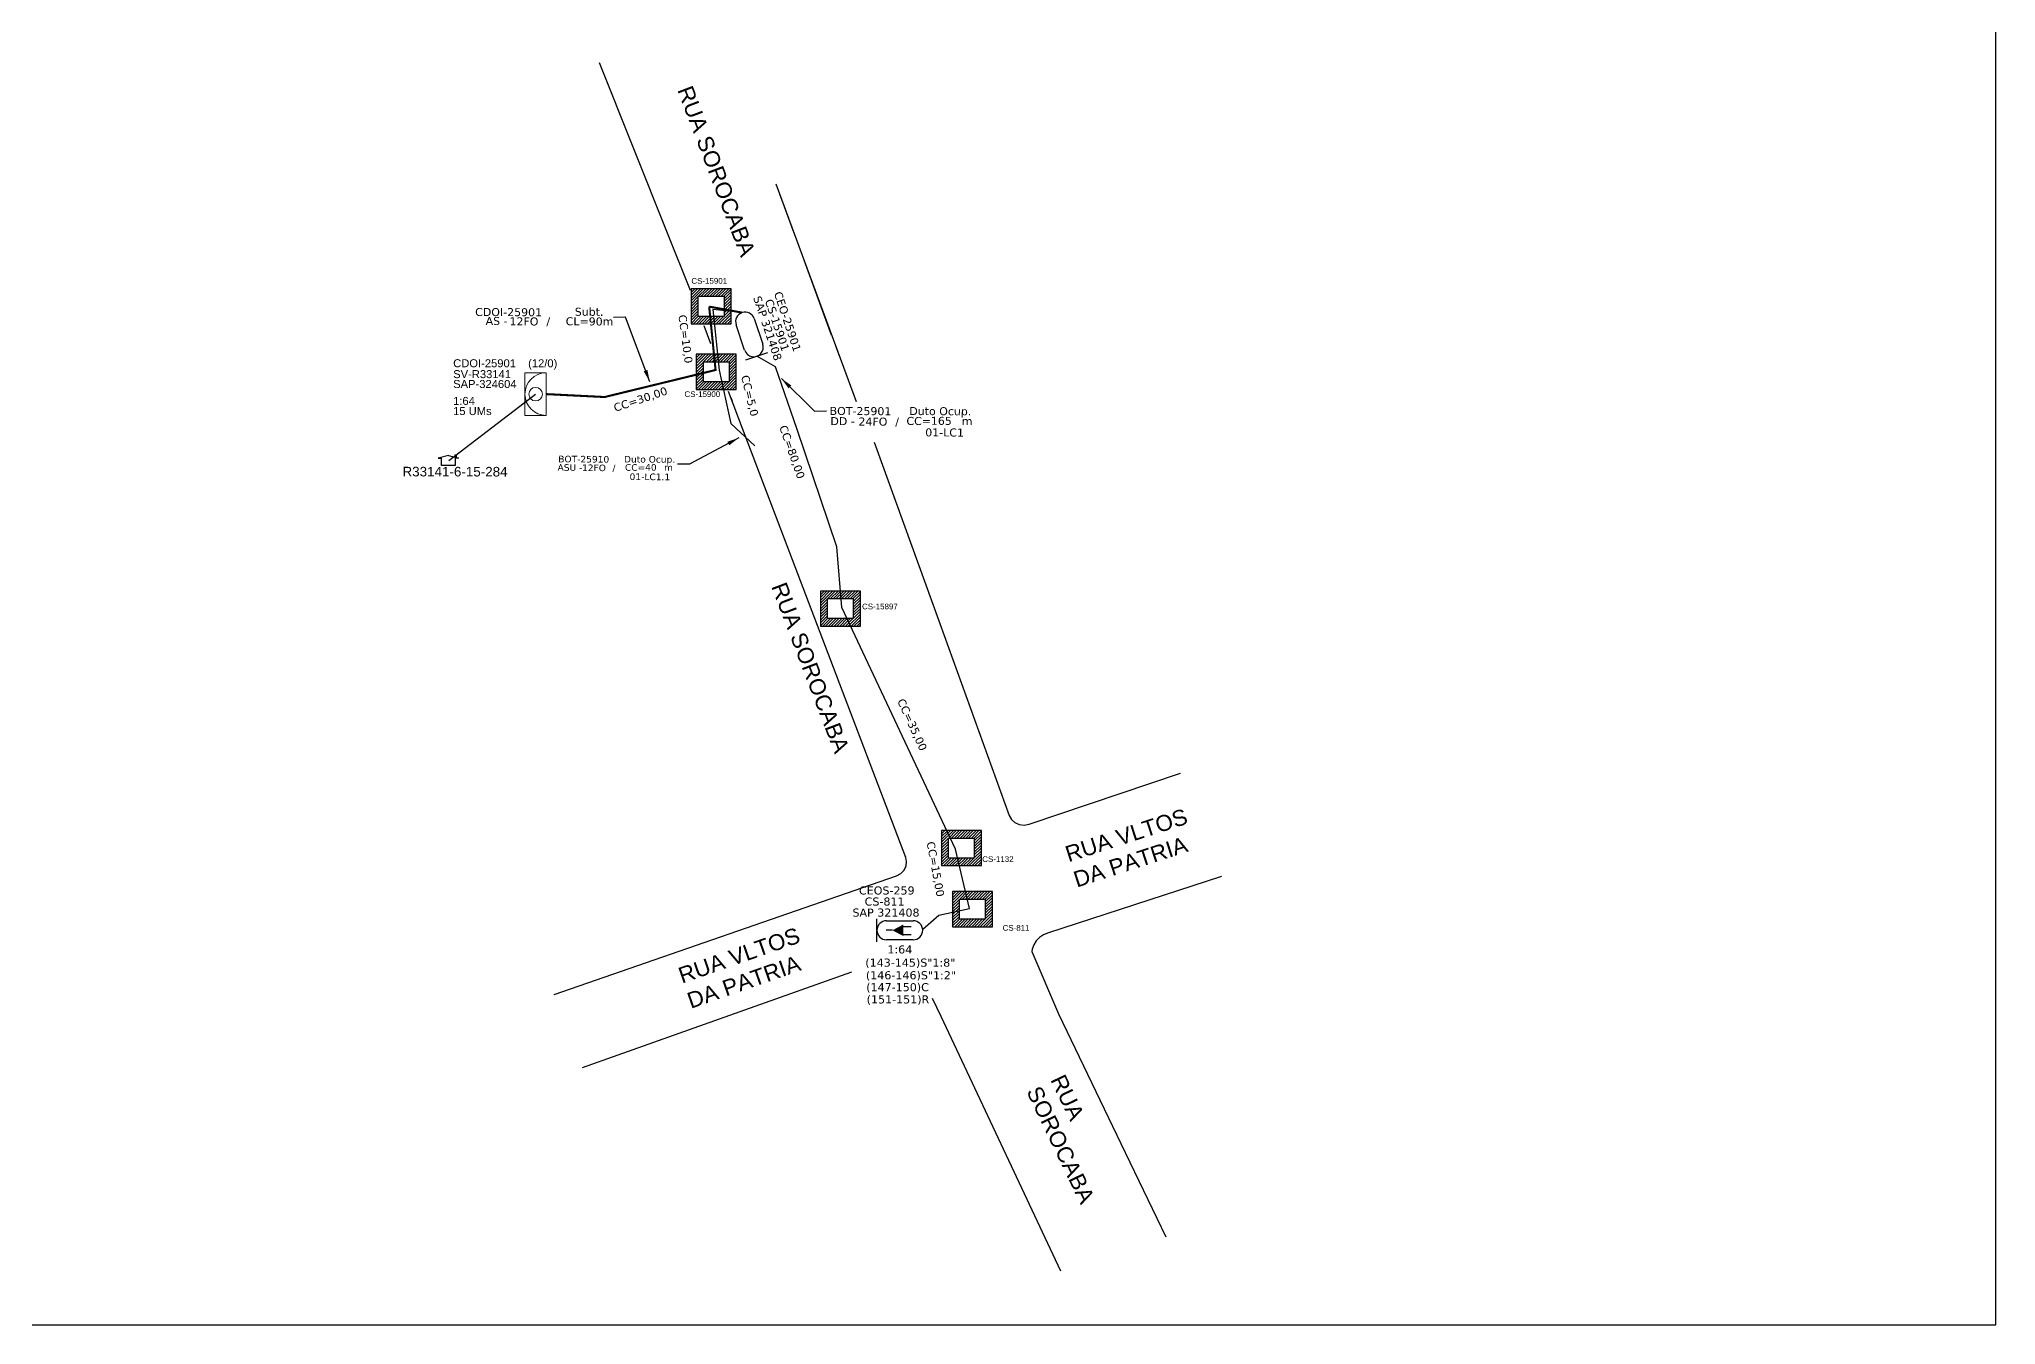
# Model space of a CAD drawing. Extents: x -4 to 837, y 1 to 595.
# Drawn here: x 348.1 to 837.2, y 1.3 to 322.8 of the extents above; entities that cross this region are included whole.
import ezdxf
from ezdxf.enums import TextEntityAlignment as Align

# ---------------------------------------------------------------- set-up
doc = ezdxf.new("R2010")
doc.units = 0
for name, color, linetype in [('10.0-Cartográfico', 4, 'Continuous'), ('10.1-Caixas Subterrâneas', 5, 'Continuous'), ('20.4-CEOS', 1, 'Continuous'), ('20.5-CEO', 1, 'Continuous'), ('CAP a instalar', 1, 'Continuous'), ('celulas gpon', 7, 'Continuous'), ('label_cabos', 7, 'Continuous'), ('Legenda', 1, 'Continuous'), ('QUADRA', 7, 'Continuous'), ('surveys', 7, 'Continuous'), ('surveys legendas', 7, 'Continuous')]:
    doc.layers.add(name, color=color, linetype=linetype)
for name, color, linetype, lineweight in [("20.0-LEGENDA DOS CDO'S", 1, 'Continuous', 0), ('20.1-CDO_INTERIOR', 1, 'Continuous', 0), ('Segmento Logradouro Texto', 251, 'Continuous', 0)]:
    doc.layers.add(name, color=color, linetype=linetype, lineweight=lineweight)
doc.layers.add('DROP DE CLIENTE', color=140, linetype='Continuous', plot=False)
doc.layers.add('EXTRA', color=50, linetype='Continuous', plot=False)
doc.styles.add('ARIAL', font='arial.ttf')
doc.styles.add('DIGICADE', font='arial.ttf')
doc.styles.add('siredit', font='verdana.ttf')
doc.linetypes.add('FENCELINE1', pattern='A,0.25,-0.1,[133,ltypeshp.shx,S=0.1,R=0,X=-0.1,Y=0],-0.1,1', length=1.45)
doc.dimstyles.new('CC', dxfattribs={"dimtxt": 0.8, "dimasz": 2, "dimexe": 0.18, "dimexo": 0.0625, "dimgap": 0.09, "dimtad": 0, "dimdec": 0, "dimrnd": 1, "dimzin": 0, "dimdsep": 46, "dimtxsty": 'siredit', "dimblk": 'NONE', "dimcen": 0, "dimse1": 1, "dimse2": 1, "dimsd1": 1, "dimsd2": 1, "dimclrt": 7, "dimadec": 0, "dimazin": 0, "dimtfac": 1, "dimtdec": 0, "dimtofl": 0, "dimtmove": 0, "dimatfit": 3, "dimfxl": 0, "dimtolj": 1, "dimtzin": 0, "dimarcsym": 0})

# ---------------------------------------------------------------- blocks, each defined once
blk = doc.blocks.new('SURVEY_SURVEY')
for p, q in [((0, 0.0000127), (-0.0000126, 0.000009)), ((-0.0000126, 0.000009), (-0.0000086, 0.000009)), ((-0.0000086, 0), (-0.0000086, 0.000009)), ((0.0000086, 0), (-0.0000086, 0)), ((0, 0.0000127), (0.0000126, 0.000009)), ((0.0000084, 0.0000132), (0.0000098, 0.0000132)), ((0.0000084, 0.0000103), (0.0000084, 0.0000132)), ((0.0000126, 0.000009), (0.0000086, 0.000009)), ((0.0000086, 0.000009), (0.0000086, 0)), ((0.0000098, 0.0000132), (0.0000098, 0.0000099))]:
    blk.add_line(p, q)
blk = doc.blocks.new('*U109')
at = {"layer": '20.4-CEOS', "color": 7, "style": 'siredit'}
for tag, p in [('FIBRAS_SPLITTER', (0, 0)), ('FIBRAS_TOP_C', (0, -4.13)), ('RESERVA_FINAIS', (0, -5.46))]:
    blk.add_attdef(tag, p, '', height=1.01, dxfattribs=at)
for tag, p, flags in [('ID_ATIVIDADE', (0, -6.77), 3), ('FATOR', (0, -8.09), 1), ('QTDE', (0, -9.4), 1), ('FID', (0, -10.71), 1)]:
    blk.add_attdef(tag, p, '', height=1.01, dxfattribs=dict(at, flags=flags))
blk = doc.blocks.new('*U110')
at = {"layer": '20.4-CEOS', "color": 7, "style": 'siredit'}
blk.add_attdef('FIBRAS_SPLITTER', (0, 0), '', height=1.01, dxfattribs=at)
for tag, p, flags in [('ID_ATIVIDADE', (0, -1.48), 3), ('FATOR', (0, -2.79), 1), ('QTDE', (0, -4.11), 1), ('FID', (0, -5.42), 1)]:
    blk.add_attdef(tag, p, '', height=1.01, dxfattribs=dict(at, flags=flags))
blk = doc.blocks.new('LEGENDA DOS CABOS')
at = {"layer": 'EXTRA', "color": 0, "style": 'siredit'}
for tag, p in [('ID', (4.6, 0.97)), ('XX', (9.03, 0.97))]:
    blk.add_attdef(tag, text='', height=0.48, rotation=359.69, dxfattribs=at).set_placement(p, align=Align.MIDDLE_CENTER)
at = {"layer": 'Legenda', "color": 0, "style": 'siredit'}
for tag, p in [('TIPO_CABO', (1.31, 0)), ('CABO', (4.69, -0.05)), ('/', (6.81, -0.05)), ('METROS', (10.03, -0.05))]:
    blk.add_attdef(tag, text='', height=0.8, rotation=359.69, dxfattribs=at).set_placement(p, align=Align.MIDDLE_CENTER)
blk = doc.blocks.new('Inst CB DT OCUP CFOA-SM-DD-G-24')
at = {"layer": 'label_cabos', "color": 0, "style": 'siredit'}
for tag, flags, p in [('ID_ATIVIDADE', 3, (1.31, 2.67)), ('FATOR', 1, (11.56, 2.55))]:
    blk.add_attdef(tag, text='', height=1, rotation=359.69, dxfattribs=dict(at, flags=flags)).set_placement(p, align=Align.MIDDLE_CENTER)
for tag, p in [('TIPO_CABO', (1.11, 0)), ('DESTINO_CABO', (3.13, 1.26)), ('CABO', (4.69, -0.05)), ('/', (7.71, -0.05)), ('LANCE', (10.41, 0.02)), ('TIPO_CABO', (13.11, 1.24)), ('UND', (16.46, 0)), ('FID', (13.65, -1.41))]:
    blk.add_attdef(tag, text='', height=1, rotation=359.69, dxfattribs=at).set_placement(p, align=Align.MIDDLE_CENTER)
blk.add_attdef('QTDE', (11.93, -0.45), '', height=1, rotation=359.69, dxfattribs=at)
blk = doc.blocks.new('_None')
blk = doc.blocks.new('Inst CB DT OCUP CFOA-SM-ASU-120-S-12')
at = {"layer": 'label_cabos', "color": 0, "style": 'siredit'}
for tag, flags, p in [('ID_ATIVIDADE', 3, (1.31, 2.67)), ('FATOR', 1, (11.56, 2.55))]:
    blk.add_attdef(tag, text='', height=1, rotation=359.69, dxfattribs=dict(at, flags=flags)).set_placement(p, align=Align.MIDDLE_CENTER)
for tag, p in [('TIPO_CABO', (1.26, 0)), ('DESTINO_CABO', (3.13, 1.26)), ('CABO', (4.69, -0.05)), ('/', (7.71, -0.05)), ('LANCE', (10.91, 0)), ('TIPO_CABO', (13.11, 1.24)), ('UND', (15.96, 0)), ('FID', (13.15, -1.41))]:
    blk.add_attdef(tag, text='', height=1, rotation=359.69, dxfattribs=at).set_placement(p, align=Align.MIDDLE_CENTER)
blk.add_attdef('QTDE', (12.43, -0.47), '', height=1, rotation=359.69, dxfattribs=at)
blk = doc.blocks.new('*X98')
at = {"color": 0, "linetype": 'Continuous'}
for p, q in [((-1.25, 0.34099), (-0.49099, 1.1)), ((-1.25, 0.517767), (-0.667767, 1.1)), ((-1.25, 0.694544), (-0.844544, 1.1)), ((-1.25, 0.87132), (-1.02132, 1.1)), ((-1.25, 1.048097), (-1.198097, 1.1)), ((-1.25, 0.164214), (-0.8035, 0.610714)), ((-1.25, -0.012563), (-0.8035, 0.433937)), ((-1.25, -0.18934), (-0.8035, 0.25716)), ((-1.25, -0.366117), (-0.8035, 0.080383)), ((-0.789214, 0.625), (-0.314214, 1.1)), ((-0.612437, 0.625), (-0.137437, 1.1)), ((-0.43566, 0.625), (0.03934, 1.1)), ((-0.258883, 0.625), (0.216117, 1.1)), ((-0.082107, 0.625), (0.392893, 1.1)), ((0.09467, 0.625), (0.56967, 1.1)), ((0.271447, 0.625), (0.746447, 1.1)), ((0.448223, 0.625), (0.923223, 1.1)), ((0.625, 0.625), (1.1, 1.1)), ((0.801777, 0.625), (1.25, 1.073223)), ((0.8035, 0.449947), (1.25, 0.896447)), ((0.8035, 0.27317), (1.25, 0.71967)), ((0.8035, 0.096393), (1.25, 0.542893)), ((0.8035, -0.080383), (1.25, 0.366117)), ((0.8035, -0.25716), (1.25, 0.18934)), ((0.8035, -0.433937), (1.25, 0.012563)), ((-1.25, -0.542893), (-0.8035, -0.096393)), ((-1.25, -0.71967), (-0.8035, -0.27317)), ((-1.25, -0.896447), (-0.8035, -0.449947)), ((-1.25, -1.073223), (-0.801777, -0.625)), ((-1.1, -1.1), (-0.625, -0.625)), ((-0.923223, -1.1), (-0.448223, -0.625)), ((-0.746447, -1.1), (-0.271447, -0.625)), ((-0.56967, -1.1), (-0.09467, -0.625)), ((-0.392893, -1.1), (0.082107, -0.625)), ((-0.216117, -1.1), (0.258883, -0.625)), ((-0.03934, -1.1), (0.43566, -0.625)), ((0.137437, -1.1), (0.612437, -0.625)), ((0.314214, -1.1), (0.789214, -0.625)), ((0.49099, -1.1), (1.25, -0.34099)), ((0.667767, -1.1), (1.25, -0.517767)), ((0.8035, -0.610714), (1.25, -0.164214)), ((0.844544, -1.1), (1.25, -0.694544)), ((1.02132, -1.1), (1.25, -0.87132)), ((1.198097, -1.1), (1.25, -1.048097))]:
    blk.add_line(p, q, dxfattribs=at)

msp = doc.modelspace()

# ---------------------------------------------------------------- linework, layer by layer
for p, q in [((837.17, 1.26), (837.17, 595.26)), ((-3.83, 1.26), (837.17, 1.26))]:
    msp.add_line(p, q)
at = {"layer": '10.0-Cartográfico'}
for points in [[(505.15, 274.29), (488.19, 316.9)], [(532.23, 286.6), (552.3, 232.21)], [(510.87, 259.93), (505.15, 274.29)], [(516.01, 246.65), (514.33, 251.16)], [(524.12, 224.8), (520.42, 234.71)], [(521.38, 232.17), (521.03, 233.13)], [(476.85, 83.92), (562.38, 113.61), (563.43, 114.16), (564.26, 115), (564.77, 116.04), (564.91, 117.16), (564.7, 118.15), (523.89, 225.43)], [(556.83, 222.05), (573.19, 176.66)], [(573.19, 176.66), (590.51, 128.66), (591.09, 127.67), (591.98, 126.89), (593.08, 126.41), (594.29, 126.27), (595.51, 126.5), (633.34, 139.26)], [(643.61, 113.41), (600.1, 99.23), (599.11, 98.82), (598.12, 98.14), (597.31, 97.3), (596.7, 96.32), (596.31, 95.25), (596.25, 94.68)], [(596.25, 94.68), (602.85, 79.08)], [(551.16, 89.48), (483.78, 65.51)], [(573.54, 78.35), (571.41, 82.88)], [(603.48, 14.66), (573.54, 78.35)]]:
    msp.add_lwpolyline(points, dxfattribs=at)
at = {"layer": '10.1-Caixas Subterrâneas', "color": 30}
for p, q in [((511.05, 260.41), (511.05, 251.6)), ((521.05, 260.41), (511.05, 260.41)), ((521.05, 251.6), (521.05, 260.41)), ((512.84, 253.5), (512.84, 258.51)), ((512.84, 258.51), (519.27, 258.51)), ((519.27, 258.51), (519.27, 253.5)), ((511.05, 251.6), (521.05, 251.6)), ((519.27, 253.5), (512.84, 253.5)), ((512.32, 244.02), (512.32, 235.22)), ((522.33, 244.02), (512.32, 244.02)), ((514.11, 237.12), (514.11, 242.12)), ((514.11, 242.12), (520.54, 242.12)), ((520.54, 242.12), (520.54, 237.12)), ((522.33, 235.22), (522.33, 244.02)), ((512.32, 235.22), (522.33, 235.22)), ((520.54, 237.12), (514.11, 237.12)), ((543.35, 184.8), (543.35, 175.99)), ((553.35, 184.8), (543.35, 184.8)), ((545.13, 177.9), (545.13, 182.9)), ((545.13, 182.9), (551.57, 182.9)), ((551.57, 182.9), (551.57, 177.9)), ((553.35, 175.99), (553.35, 184.8)), ((551.57, 177.9), (545.13, 177.9)), ((543.35, 175.99), (553.35, 175.99)), ((573.59, 124.93), (573.59, 116.12)), ((583.6, 124.93), (573.59, 124.93)), ((575.38, 118.02), (575.38, 123.03)), ((575.38, 123.03), (581.81, 123.03)), ((581.81, 123.03), (581.81, 118.02)), ((583.6, 116.12), (583.6, 124.93)), ((581.81, 118.02), (575.38, 118.02)), ((573.59, 116.12), (583.6, 116.12)), ((576.34, 109.64), (576.34, 100.84)), ((586.34, 109.64), (576.34, 109.64)), ((578.12, 102.74), (578.12, 107.74)), ((578.12, 107.74), (584.55, 107.74)), ((584.55, 107.74), (584.55, 102.74)), ((586.34, 100.84), (586.34, 109.64)), ((584.55, 102.74), (578.12, 102.74)), ((576.34, 100.84), (586.34, 100.84))]:
    msp.add_line(p, q, dxfattribs=at)
at = {"layer": '20.1-CDO_INTERIOR', "color": 1, "lineweight": 18}
msp.add_lwpolyline([(469.52, 228.73), (469.52, 239.36), (474.83, 239.36), (474.84, 228.73)], close=True, dxfattribs=at)
msp.add_circle((472.18, 234.04), 1.7, dxfattribs=at)
msp.add_arc((474.83, 234.05), 5.31, 90.0276, 270.0276, dxfattribs=at)
at = {"layer": '20.4-CEOS', "color": 7}
for p, q in [((559.88, 102.33), (566.56, 102.33)), ((566.56, 97.56), (559.88, 97.56))]:
    msp.add_line(p, q, dxfattribs=at)
for points in [[(557.49, 97.07), (557.49, 102.82)], [(561.37, 99.95), (559.77, 99.95)], [(564.01, 100.89), (566.04, 100.89)], [(564.01, 98.91), (566.04, 98.91)]]:
    msp.add_lwpolyline(points, dxfattribs=at)
msp.add_lwpolyline([(561.37, 99.95, 0, 2.94, 0), (564.13, 99.95, 2.94, 2.94, 0)], format="xyseb", dxfattribs=at)
for centre, start, end in [((559.88, 99.95), 90, 270), ((566.56, 99.95), 270, 90)]:
    msp.add_arc(centre, 2.38, start, end, dxfattribs=at)
at = {"layer": '20.5-CEO', "color": 5}
for p, q in [((524.43, 245.03), (522.29, 251.4)), ((526.83, 252.92), (528.97, 246.55))]:
    msp.add_line(p, q, dxfattribs=at)
msp.add_lwpolyline([(524.72, 242.61), (530.19, 244.44)], dxfattribs=at)
for centre, start, end in [((524.56, 252.16), 18.5579, 198.5579), ((526.7, 245.79), 198.5579, 18.5579)]:
    msp.add_arc(centre, 2.39, start, end, dxfattribs=at)
at = {"layer": 'CAP a instalar', "color": 7, "linetype": 'FENCELINE1', "ltscale": 50}
for p, q in [((523.8, 254.43), (516.51, 255.18)), ((516.51, 255.18), (518.07, 240.06)), ((518.07, 240.06), (520.95, 226.71)), ((520.95, 226.71), (526.94, 221.1))]:
    msp.add_line(p, q, dxfattribs=at)
at = {"layer": 'CAP a instalar', "color": 7, "ltscale": 50}
for p, q in [((532.17, 240.84), (527.46, 243.52)), ((537.52, 225.24), (532.17, 240.84)), ((547.45, 195.82), (537.52, 225.24)), ((548.76, 180.69), (547.45, 195.82)), ((577.12, 120.28), (548.76, 180.69)), ((580.6, 105.37), (577.12, 120.28)), ((568.93, 100.19), (572.96, 103.76)), ((572.96, 103.76), (580.6, 105.37))]:
    msp.add_line(p, q, dxfattribs=at)
at = {"layer": 'CAP a instalar', "color": 1, "linetype": 'FENCELINE1', "ltscale": 5, "const_width": 0.513}
for points in [[(474.83, 234.05), (489.43, 233.32), (517.16, 240.08), (515.56, 255.93)], [(523.8, 254.43), (515.56, 255.93)]]:
    msp.add_lwpolyline(points, dxfattribs=at)
at = {"layer": 'DROP DE CLIENTE'}
msp.add_lwpolyline([(450.53, 217.47), (472.18, 234.04)], dxfattribs=at)
at = {"layer": 'QUADRA'}
for points in [[(532.23, 286.6), (536.74, 274.39)], [(539.22, 267.67), (546.06, 248.87)], [(547.32, 245.72), (548.16, 243.45)], [(602.85, 79.08), (618.47, 46.59), (629.7, 23.31)]]:
    msp.add_lwpolyline(points, dxfattribs=at)

# ---------------------------------------------------------------- block references
at = {"color": 0, "lineweight": 0}
ref = msp.add_blockref('Inst CB DT OCUP CFOA-SM-DD-G-24', (547.12, 227.29), dxfattribs=dict(at, xscale=2, yscale=2, zscale=2))
ref.add_attrib('DESTINO_CABO', 'BOT-25901', dxfattribs={"layer": 'label_cabos', "color": 0, "height": 2, "rotation": 359.69, "style": 'siredit'}).set_placement((553.38, 229.81), align=Align.MIDDLE_CENTER)
ref.add_attrib('TIPO_CABO', 'Duto Ocup.', dxfattribs={"layer": 'label_cabos', "color": 0, "height": 2, "rotation": 359.69, "style": 'siredit'}).set_placement((573.33, 229.78), align=Align.MIDDLE_CENTER)
ref.add_attrib('/', '/', dxfattribs={"layer": 'label_cabos', "color": 0, "height": 2, "rotation": 359.69, "style": 'siredit'}).set_placement((562.54, 227.18), align=Align.MIDDLE_CENTER)
ref.add_attrib('FID', '01-LC1', dxfattribs={"layer": 'label_cabos', "color": 0, "height": 2, "rotation": 359.69, "style": 'siredit'}).set_placement((574.41, 224.46), align=Align.MIDDLE_CENTER)
ref.add_attrib('LANCE', 'CC=', dxfattribs={"layer": 'label_cabos', "color": 0, "height": 2, "rotation": 359.69, "style": 'siredit'}).set_placement((567.94, 227.33), align=Align.MIDDLE_CENTER)
ref.add_attrib('UND', 'm', dxfattribs={"layer": 'label_cabos', "color": 0, "height": 2, "rotation": 359.69, "style": 'siredit'}).set_placement((580.04, 227.29), align=Align.MIDDLE_CENTER)
ref.add_attrib('CABO', '24FO', dxfattribs={"layer": 'label_cabos', "color": 0, "height": 2, "rotation": 359.69, "style": 'siredit'}).set_placement((556.49, 227.18), align=Align.MIDDLE_CENTER)
ref.add_attrib('TIPO_CABO', 'DD - ', dxfattribs={"layer": 'label_cabos', "color": 0, "height": 2, "rotation": 359.69, "style": 'siredit'}).set_placement((549.34, 227.28), align=Align.MIDDLE_CENTER)
ref.add_attrib('QTDE', '165', (570.97, 226.38), dxfattribs={"layer": 'label_cabos', "color": 0, "height": 2, "rotation": 359.69, "style": 'siredit'})
at = {"layer": '10.1-Caixas Subterrâneas', "color": 30, "xscale": 4.002008514044487, "yscale": 4.002008514044487, "zscale": 8.004017028088974, "rotation": 180.0000000000622}
for p in [(516.05, 256.01), (517.33, 239.62), (548.35, 180.4), (578.59, 120.52), (581.34, 105.24)]:
    msp.add_blockref('*X98', p, dxfattribs=at)
at = {"layer": '20.4-CEOS', "color": 0, "lineweight": 0}
ref = msp.add_blockref('*U109', (554.59, 90.85), dxfattribs=dict(at, xscale=2, yscale=2, zscale=2))
ref.add_attrib('FIBRAS_SPLITTER', '(143-145)S"1:8"', (554.59, 90.85), dxfattribs={"color": 7, "height": 2.0194, "style": 'siredit'})
ref.add_attrib('FIBRAS_TOP_C', '(147-150)C', (554.81, 84.71), dxfattribs={"color": 7, "height": 2.019, "style": 'siredit'})
ref.add_attrib('RESERVA_FINAIS', '(151-151)R', (554.92, 81.66), dxfattribs={"color": 7, "height": 2.019, "style": 'siredit'})
at = {"layer": '20.4-CEOS', "color": 0, "lineweight": 0, "xscale": 2, "yscale": 2, "zscale": 2}
msp.add_blockref('*U110', (554.73, 87.7), dxfattribs=at).add_auto_attribs({'FIBRAS_SPLITTER': '(146-146)S"1:2"'})
at = {"layer": 'label_cabos', "color": 0, "lineweight": 0}
ref = msp.add_blockref('LEGENDA DOS CABOS', (456.95, 251.29), dxfattribs=dict(at, xscale=2, yscale=2, zscale=2))
ref.add_attrib('ID', 'CDOI-25901', dxfattribs={"color": 0, "height": 2, "rotation": 359.69, "style": 'siredit'}).set_placement((465.43, 254.55), align=Align.MIDDLE_CENTER)
ref.add_attrib('CABO', '12FO', dxfattribs={"color": 0, "height": 2, "rotation": 359.69, "style": 'siredit'}).set_placement((469.27, 252.24), align=Align.MIDDLE_CENTER)
ref.add_attrib('METROS', 'CL=90m', dxfattribs={"color": 0, "height": 2, "rotation": 359.69, "style": 'siredit'}).set_placement((485.66, 252.24), align=Align.MIDDLE_CENTER)
ref.add_attrib('XX', 'Subt.', dxfattribs={"color": 0, "height": 2, "rotation": 359.69, "style": 'siredit'}).set_placement((485.56, 254.64), align=Align.MIDDLE_CENTER)
ref.add_attrib('/', '/', dxfattribs={"color": 0, "height": 2, "rotation": 359.69, "style": 'siredit'}).set_placement((475.33, 252.24), align=Align.MIDDLE_CENTER)
ref.add_attrib('TIPO_CABO', 'AS -', dxfattribs={"color": 0, "height": 2, "rotation": 359.69, "style": 'siredit'}).set_placement((462.43, 252.34), align=Align.MIDDLE_CENTER)
ref = msp.add_blockref('Inst CB DT OCUP CFOA-SM-ASU-120-S-12', (479.04, 215.69), dxfattribs=dict(at, xscale=1.650352969066015, yscale=1.650352969066015, zscale=1.650352969066015))
ref.add_attrib('DESTINO_CABO', 'BOT-25910', dxfattribs={"color": 0, "height": 1.65, "rotation": 359.69, "style": 'siredit'}).set_placement((484.21, 217.78), align=Align.MIDDLE_CENTER)
ref.add_attrib('CABO', '12FO', dxfattribs={"color": 0, "height": 1.65, "rotation": 359.69, "style": 'siredit'}).set_placement((486.77, 215.61), align=Align.MIDDLE_CENTER)
ref.add_attrib('TIPO_CABO', 'Duto Ocup.', dxfattribs={"color": 0, "height": 1.65, "rotation": 359.69, "style": 'siredit'}).set_placement((500.67, 217.75), align=Align.MIDDLE_CENTER)
ref.add_attrib('/', '/', dxfattribs={"color": 0, "height": 1.65, "rotation": 359.69, "style": 'siredit'}).set_placement((491.77, 215.61), align=Align.MIDDLE_CENTER)
ref.add_attrib('TIPO_CABO', 'ASU - ', dxfattribs={"color": 0, "height": 1.65, "rotation": 359.69, "style": 'siredit'}).set_placement((481.12, 215.69), align=Align.MIDDLE_CENTER)
ref.add_attrib('FID', '01-LC1.1', dxfattribs={"color": 0, "height": 1.65, "rotation": 359.69, "style": 'siredit'}).set_placement((500.74, 213.36), align=Align.MIDDLE_CENTER)
ref.add_attrib('LANCE', 'CC=', dxfattribs={"color": 0, "height": 1.65, "rotation": 359.69, "style": 'siredit'}).set_placement((497.04, 215.7), align=Align.MIDDLE_CENTER)
ref.add_attrib('QTDE', '40', (499.55, 214.91), dxfattribs={"color": 0, "height": 1.65, "rotation": 359.69, "style": 'siredit'})
ref.add_attrib('UND', 'm', dxfattribs={"color": 0, "height": 1.65, "rotation": 359.69, "style": 'siredit'}).set_placement((505.39, 215.7), align=Align.MIDDLE_CENTER)
at = {"layer": 'surveys', "color": 255, "xscale": 200000, "yscale": 200000, "zscale": 200000}
msp.add_blockref('SURVEY_SURVEY', (450.37, 216.19), dxfattribs=at)

# ---------------------------------------------------------------- texts
at = {"layer": '10.1-Caixas Subterrâneas', "color": 30, "style": 'ARIAL'}
for s, p in [('CS-15901', (511.12, 261.65)), ('CS-15900', (509.39, 233.33)), ('CS-15897', (553.77, 180.23)), ('CS-1132', (583.82, 117.05)), ('CS-811', (588.91, 99.85))]:
    msp.add_text(s, height=1.42, dxfattribs=at).set_placement(p)
at = {"layer": "20.0-LEGENDA DOS CDO'S", "color": 1, "style": 'ARIAL'}
for s, p in [('SV-R33141', (451.58, 238.05)), ('CDOI-25901', (451.58, 240.77)), ('SAP-324604', (451.57, 235.58)), ('1:64', (451.56, 231.35)), ('15 UMs', (451.56, 228.81))]:
    msp.add_text(s, height=2, rotation=359.9724, dxfattribs=at).set_placement(p)
msp.add_text('        (12/0)', height=2, rotation=359.9724, dxfattribs=at).set_placement((470.85, 240.76), align=Align.CENTER)
at = {"layer": '20.4-CEOS', "color": 5, "style": 'siredit'}
msp.add_text('CEO-25901', height=2.019, rotation=288.5579, dxfattribs=at).set_placement((536.12, 252.52), align=Align.TOP_CENTER)
at = {"layer": '20.4-CEOS', "color": 7, "style": 'siredit'}
for s, p in [('CEOS-259', (559.96, 110.92)), ('CS-811', (559.41, 108.15)), ('SAP 321408', (559.76, 105.39)), ('1:64', (563.22, 96.17))]:
    msp.add_text(s, height=2.019, dxfattribs=at).set_placement(p, align=Align.TOP_CENTER)
at = {"layer": '20.5-CEO', "color": 5, "style": 'siredit'}
for s, p in [('SAP 321408', (531.14, 250.83)), ('CS-15901', (533.53, 251.63))]:
    msp.add_text(s, height=2.028, rotation=288.5579, dxfattribs=at).set_placement(p, align=Align.TOP_CENTER)
at = {"layer": 'celulas gpon', "color": 3, "style": 'siredit'}
for s, rotation, p in [('CC=10,0', 277.5943, (507.87, 253.77)), ('CC=30,00', 18.5542, (492.08, 229.6)), ('CC=5,0', 283.5302, (523.52, 238.52)), ('CC=80,00', 289.4721, (533.03, 225.84)), ('CC=35,00', 294.5351, (562.51, 157.32)), ('CC=15,00', 280.5583, (569.89, 121.95))]:
    msp.add_text(s, height=2, rotation=rotation, dxfattribs=at).set_placement(p)
at = {"layer": 'Segmento Logradouro Texto', "color": 5, "linetype": 'Continuous', "char_height": 4, "attachment_point": 1, "style": 'DIGICADE'}
for s, insert, width, rotation in [('\\fArial|b0|i0|c0|p34;\\W1.0000000000;\\T1.0000000000;\\o\\lRUA SOROCABA', (511.29, 311.58), 51.2956, 290.764), ('\\fArial|b0|i0|c0|p34;\\W1.0000000000;\\T1.0000000000;\\o\\lRUA SOROCABA', (534.76, 187.39), 48.5181, 290.764), ('\\fArial|b0|i0|c0|p34;\\W1.0000000000;\\T1.0000000000;\\o\\lRUA VLTOS DA PATRIA', (604.15, 120.76), 31.9263, 17.9687), ('\\fArial|b0|i0|c0|p34;\\W1.0000000000;\\T1.0000000000;\\o\\lRUA VLTOS DA PATRIA', (507.44, 90.38), 31.9263, 19.2087), ('\\fArial|b0|i0|c0|p34;\\W1.0000000000;\\T1.0000000000;\\o\\lRUA SOROCABA', (604.39, 64.31), 23.0764, 295.623)]:
    msp.add_mtext(s, dxfattribs=dict(at, insert=insert, width=width, rotation=rotation))
at = {"layer": 'Segmento Logradouro Texto', "linetype": 'Continuous', "insert": (604.15, 120.76), "char_height": 4, "width": 31.9263, "attachment_point": 1, "rotation": 17.9687, "style": 'DIGICADE'}
msp.add_mtext('\\fArial|b0|i0|c0|p34;\\W1.0000000000;\\T1.0000000000;\\o\\lRUA VLTOS DA PATRIA', dxfattribs=at)
at = {"layer": 'surveys legendas', "color": 0, "style": 'ARIAL'}
msp.add_text('R33141-6-15-284', height=2.3986, rotation=359.9375, dxfattribs=at).set_placement((438.91, 213.47))

# ---------------------------------------------------------------- leaders
at = {"layer": 'label_cabos'}
for points in [[(500.72, 237.13), (494.61, 253.26), (491.61, 253.25)], [(533.62, 237.94), (541.91, 229.82), (544.91, 229.84)], [(522.98, 223.11), (510.66, 216.5), (507.66, 216.49)]]:
    msp.add_leader(points, dimstyle='CC', override={"dimasz": 3, "dimgap": 0.09, "dimtad": 0}, dxfattribs=at)

doc.saveas('drawing.dxf')
